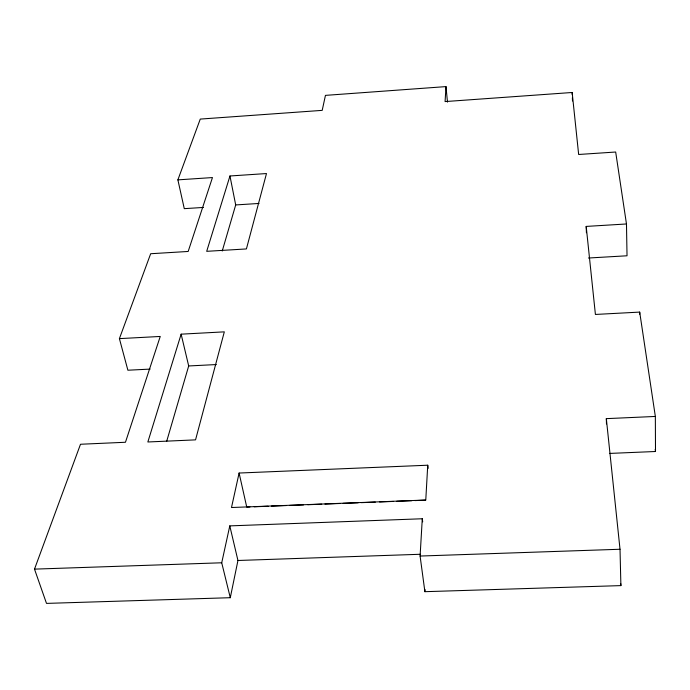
<?xml version="1.0" encoding="UTF-8"?>
<svg xmlns="http://www.w3.org/2000/svg" width="690" height="690" viewBox="0 0 690 690"><rect width="100%" height="100%" fill="white"/><g stroke="black" fill="none" stroke-linecap="round" stroke-linejoin="round"><path stroke-width="1.03" d="M609.503 453.425L655.5 451.502L655.345 416.45L606.329 418.64L620.017 549.257L620.897 585.612L424.893 591.684L425.014 589.527M427.74 465.215L425.773 500.026L231.495 507.521L239.102 473.038L427.74 465.215L428.128 468.372M424.893 591.684L420.098 556.045L422.28 518.759L229.787 525.884L221.723 562.781L230.288 597.704L46.497 603.396L34.5 569.129L80.497 444.257L125.459 442.264L160.244 336.453L119.404 338.626L127.883 370.22L150.118 369.098M203.481 207.431L184.282 208.656L177.882 179.866L200.264 119.085L322.204 110.365L325.447 95.375L445.99 86.604L445.084 101.577L572.157 92.486L578.651 154.482L615.678 152.024L626.477 223.974L627.029 255.783L588.415 258.017M230.288 597.704L237.947 560.487L229.787 525.884M166.713 441.229L188.689 365.959L181.134 334.167L224.319 331.856L195.546 439.866L147.85 441.98L181.134 334.167M222.24 251.013L235.695 204.939L229.96 175.984L266.487 173.552L246.408 248.935L206.698 251.324L229.96 175.984M119.404 338.626L150.67 253.73L188.172 251.462L212.46 177.563L177.882 179.866M235.695 204.939L259.026 203.447M586.422 232.746L586.19 226.415L626.477 223.974M655.345 416.45L639.69 312.096L595.41 314.45L586.19 226.415M188.689 365.959L216.332 364.553M249.953 506.952L246.744 507.081L239.102 473.038M254.239 506.788L268.169 506.253M271.377 506.132L286.376 505.554M289.584 505.425L303.514 504.89M307.8 504.726L321.721 504.183M324.938 504.062L339.937 503.484M343.146 503.364L358.145 502.786M361.353 502.656L375.282 502.122M379.569 501.958L393.49 501.423M396.707 501.294L411.697 500.716M414.914 500.595L425.627 500.181M237.947 560.487L420.452 554.268M34.5 569.129L221.723 562.781M420.098 556.045L620.017 549.257M655.19 449.38L655.5 451.502M422.28 518.759L422.685 521.873M620.681 583.481L620.897 585.612M445.99 86.604L447.482 102.12M572.157 92.486L572.243 94.608M572.372 97.799L572.502 100.981M606.329 418.64L606.484 423.927M639.69 312.096L639.716 314.192"/></g></svg>
